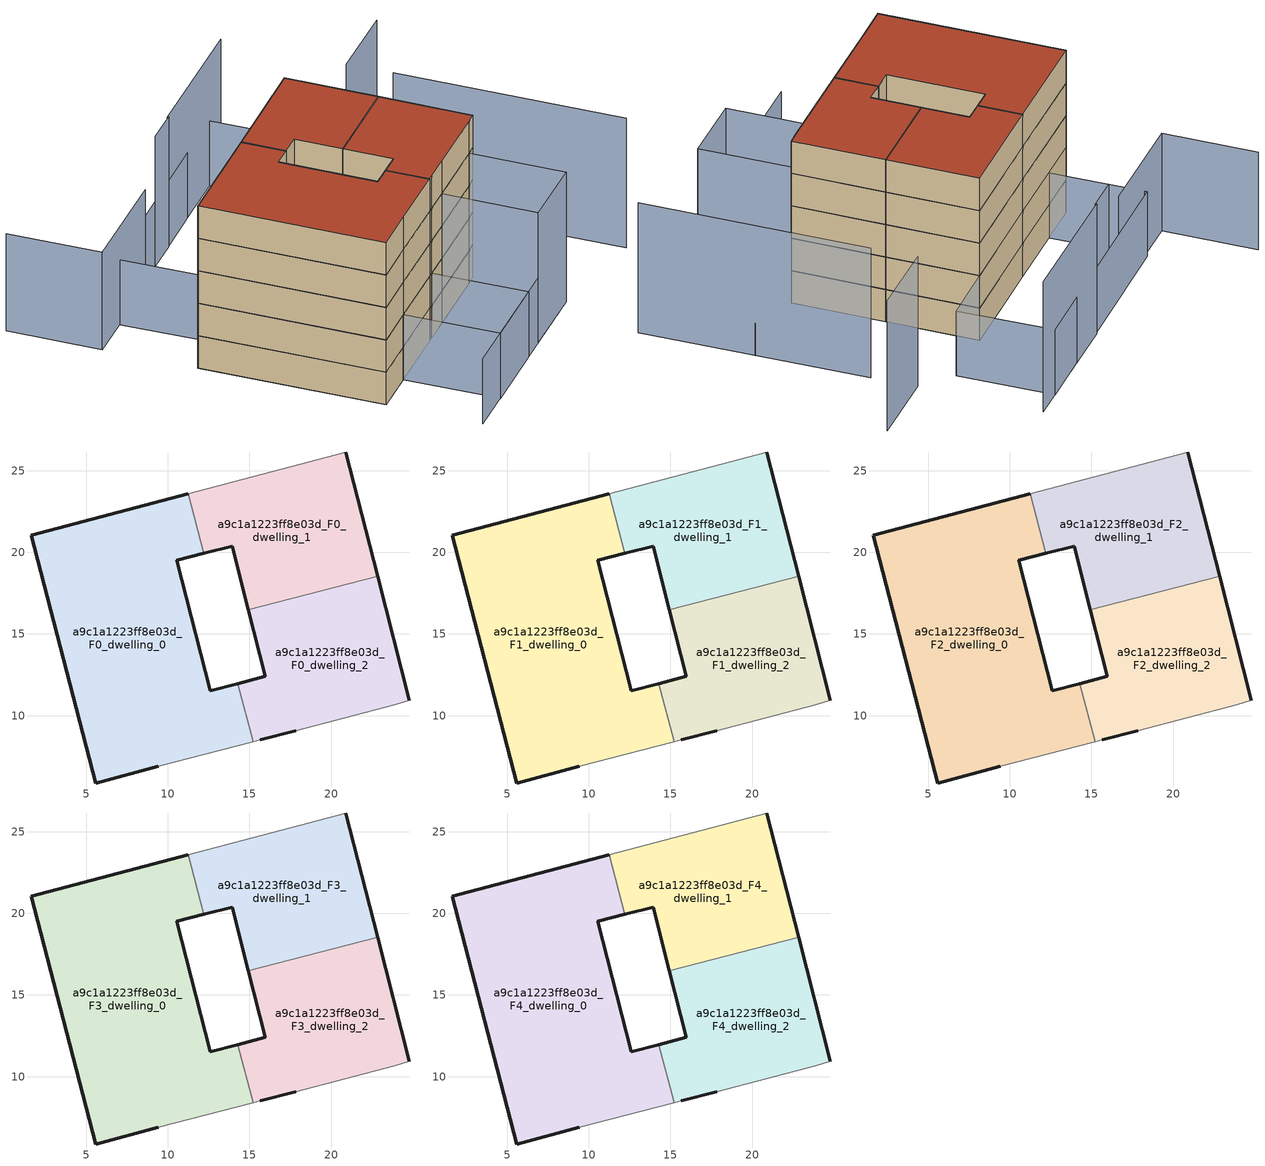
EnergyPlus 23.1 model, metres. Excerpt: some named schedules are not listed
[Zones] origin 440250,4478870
a9c1a1223ff8e03d_F0_dwelling_0
 floor ground (EU_floor_Construction): 15.22,8.4 14.29,11.96 12.59,11.52 10.54,19.51 12.21,19.93 11.25,23.58 1.63,21.04 5.6,5.87 9.41,6.89 z0
 wall outside (EU_wall_Construction): 12.21,19.93 10.54,19.51 12.59,11.52 14.29,11.96 / 9.41,6.89 5.6,5.87 1.63,21.04 11.25,23.58 z0:3
 wall adiabatic (EU_wall_Construction): 15.22,8.4 9.41,6.89 z0:3
 wall to a9c1a1223ff8e03d_F0_dwelling_1 (EU_wall_Construction): 11.25,23.58 12.21,19.93 z0:3
 wall to a9c1a1223ff8e03d_F0_dwelling_2 (EU_wall_Construction): 14.29,11.96 15.22,8.4 z0:3
a9c1a1223ff8e03d_F0_dwelling_1
 floor ground (EU_floor_Construction): 22.84,18.55 20.9,26.14 11.25,23.58 12.21,19.93 13.93,20.36 14.93,16.48 z0
 wall outside (EU_wall_Construction): 20.9,26.14 22.84,18.55 / 14.93,16.48 13.93,20.36 12.21,19.93 z0:3
 wall adiabatic (EU_wall_Construction): 11.25,23.58 20.9,26.14 z0:3
 wall to a9c1a1223ff8e03d_F0_dwelling_2 (EU_wall_Construction): 22.84,18.55 14.93,16.48 z0:3
a9c1a1223ff8e03d_F0_dwelling_2
 floor ground (EU_floor_Construction): 23.91,10.67 24.78,10.93 22.84,18.55 14.93,16.48 15.98,12.4 14.29,11.96 15.22,8.4 15.67,8.51 17.84,9.08 z0
 wall outside (EU_wall_Construction): 14.29,11.96 15.98,12.4 14.93,16.48 / 22.84,18.55 24.78,10.93 / 17.84,9.08 15.67,8.51 z0:3
 wall adiabatic (EU_wall_Construction): 15.67,8.51 15.22,8.4 / 24.78,10.93 23.91,10.67 17.84,9.08 z0:3
a9c1a1223ff8e03d_F1_dwelling_0
 floor to a9c1a1223ff8e03d_F0_dwelling_0 (EU_floor_Construction): 15.22,8.4 14.29,11.96 12.59,11.52 10.54,19.51 12.21,19.93 11.25,23.58 1.63,21.04 5.6,5.87 9.41,6.89 z3
 wall outside (EU_wall_Construction): 12.21,19.93 10.54,19.51 12.59,11.52 14.29,11.96 / 9.41,6.89 5.6,5.87 1.63,21.04 11.25,23.58 z3:6
 wall adiabatic (EU_wall_Construction): 15.22,8.4 9.41,6.89 z3:6
 wall to a9c1a1223ff8e03d_F1_dwelling_1 (EU_wall_Construction): 11.25,23.58 12.21,19.93 z3:6
 wall to a9c1a1223ff8e03d_F1_dwelling_2 (EU_wall_Construction): 14.29,11.96 15.22,8.4 z3:6
a9c1a1223ff8e03d_F1_dwelling_1
 floor to a9c1a1223ff8e03d_F0_dwelling_1 (EU_floor_Construction): 22.84,18.55 20.9,26.14 11.25,23.58 12.21,19.93 13.93,20.36 14.93,16.48 z3
 wall outside (EU_wall_Construction): 20.9,26.14 22.84,18.55 / 14.93,16.48 13.93,20.36 12.21,19.93 z3:6
 wall adiabatic (EU_wall_Construction): 11.25,23.58 20.9,26.14 z3:6
 wall to a9c1a1223ff8e03d_F1_dwelling_2 (EU_wall_Construction): 22.84,18.55 14.93,16.48 z3:6
a9c1a1223ff8e03d_F1_dwelling_2
 floor to a9c1a1223ff8e03d_F0_dwelling_2 (EU_floor_Construction): 23.91,10.67 24.78,10.93 22.84,18.55 14.93,16.48 15.98,12.4 14.29,11.96 15.22,8.4 15.67,8.51 17.83,9.08 z3
 wall outside (EU_wall_Construction): 14.29,11.96 15.98,12.4 14.93,16.48 / 22.84,18.55 24.78,10.93 / 17.84,9.08 15.67,8.51 z3:6
 wall adiabatic (EU_wall_Construction): 15.67,8.51 15.22,8.4 / 24.78,10.93 23.91,10.67 17.84,9.08 z3:6
a9c1a1223ff8e03d_F2_dwelling_0
 floor to a9c1a1223ff8e03d_F1_dwelling_0 (EU_floor_Construction): 15.22,8.4 14.29,11.96 12.59,11.52 10.54,19.51 12.21,19.93 11.25,23.58 1.63,21.04 5.6,5.87 9.41,6.89 z6
 wall outside (EU_wall_Construction): 12.21,19.93 10.54,19.51 12.59,11.52 14.29,11.96 / 9.41,6.89 5.6,5.87 1.63,21.04 11.25,23.58 z6:9
 wall adiabatic (EU_wall_Construction): 15.22,8.4 9.41,6.89 z6:9
 wall to a9c1a1223ff8e03d_F2_dwelling_1 (EU_wall_Construction): 11.25,23.58 12.21,19.93 z6:9
 wall to a9c1a1223ff8e03d_F2_dwelling_2 (EU_wall_Construction): 14.29,11.96 15.22,8.4 z6:9
a9c1a1223ff8e03d_F2_dwelling_1
 floor to a9c1a1223ff8e03d_F1_dwelling_1 (EU_floor_Construction): 22.84,18.55 20.9,26.14 11.25,23.58 12.21,19.93 13.93,20.36 14.93,16.48 z6
 wall outside (EU_wall_Construction): 20.9,26.14 22.84,18.55 / 14.93,16.48 13.93,20.36 12.21,19.93 z6:9
 wall adiabatic (EU_wall_Construction): 11.25,23.58 20.9,26.14 z6:9
 wall to a9c1a1223ff8e03d_F2_dwelling_2 (EU_wall_Construction): 22.84,18.55 14.93,16.48 z6:9
a9c1a1223ff8e03d_F2_dwelling_2
 floor to a9c1a1223ff8e03d_F1_dwelling_2 (EU_floor_Construction): 23.91,10.67 24.78,10.93 22.84,18.55 14.93,16.48 15.98,12.4 14.29,11.96 15.22,8.4 15.67,8.51 17.83,9.08 z6
 wall outside (EU_wall_Construction): 14.29,11.96 15.98,12.4 14.93,16.48 / 22.84,18.55 24.78,10.93 / 17.84,9.08 15.67,8.51 z6:9
 wall adiabatic (EU_wall_Construction): 15.67,8.51 15.22,8.4 / 24.78,10.93 23.91,10.67 17.84,9.08 z6:9
a9c1a1223ff8e03d_F3_dwelling_0
 floor to a9c1a1223ff8e03d_F2_dwelling_0 (EU_floor_Construction): 15.22,8.4 14.29,11.96 12.59,11.52 10.54,19.51 12.21,19.93 11.25,23.58 1.63,21.04 5.6,5.87 9.41,6.89 z9
 wall outside (EU_wall_Construction): 12.21,19.93 10.54,19.51 12.59,11.52 14.29,11.96 / 9.41,6.89 5.6,5.87 1.63,21.04 11.25,23.58 z9:12
 wall adiabatic (EU_wall_Construction): 15.22,8.4 9.41,6.89 z9:12
 wall to a9c1a1223ff8e03d_F3_dwelling_1 (EU_wall_Construction): 11.25,23.58 12.21,19.93 z9:12
 wall to a9c1a1223ff8e03d_F3_dwelling_2 (EU_wall_Construction): 14.29,11.96 15.22,8.4 z9:12
a9c1a1223ff8e03d_F3_dwelling_1
 floor to a9c1a1223ff8e03d_F2_dwelling_1 (EU_floor_Construction): 22.84,18.55 20.9,26.14 11.25,23.58 12.21,19.93 13.93,20.36 14.93,16.48 z9
 wall outside (EU_wall_Construction): 20.9,26.14 22.84,18.55 / 14.93,16.48 13.93,20.36 12.21,19.93 z9:12
 wall adiabatic (EU_wall_Construction): 11.25,23.58 20.9,26.14 z9:12
 wall to a9c1a1223ff8e03d_F3_dwelling_2 (EU_wall_Construction): 22.84,18.55 14.93,16.48 z9:12
a9c1a1223ff8e03d_F3_dwelling_2
 floor to a9c1a1223ff8e03d_F2_dwelling_2 (EU_floor_Construction): 23.91,10.67 24.78,10.93 22.84,18.55 14.93,16.48 15.98,12.4 14.29,11.96 15.22,8.4 15.67,8.51 17.83,9.08 z9
 wall outside (EU_wall_Construction): 14.29,11.96 15.98,12.4 14.93,16.48 / 22.84,18.55 24.78,10.93 / 17.84,9.08 15.67,8.51 z9:12
 wall adiabatic (EU_wall_Construction): 15.67,8.51 15.22,8.4 / 24.78,10.93 23.91,10.67 17.84,9.08 z9:12
a9c1a1223ff8e03d_F4_dwelling_0
 floor to a9c1a1223ff8e03d_F3_dwelling_0 (EU_floor_Construction): 15.22,8.4 14.29,11.96 12.59,11.52 10.54,19.51 12.21,19.93 11.25,23.58 1.63,21.04 5.6,5.87 9.41,6.89 z12
 wall outside (EU_wall_Construction): 12.21,19.93 10.54,19.51 12.59,11.52 14.29,11.96 / 9.41,6.89 5.6,5.87 1.63,21.04 11.25,23.58 z12:15
 wall adiabatic (EU_wall_Construction): 15.22,8.4 9.41,6.89 z12:15
 wall to a9c1a1223ff8e03d_F4_dwelling_1 (EU_wall_Construction): 11.25,23.58 12.21,19.93 z12:15
 wall to a9c1a1223ff8e03d_F4_dwelling_2 (EU_wall_Construction): 14.29,11.96 15.22,8.4 z12:15
 roof outside (EU_roof_Construction): 11.25,23.58 12.21,19.93 10.54,19.51 12.59,11.52 14.29,11.96 15.22,8.4 9.41,6.89 5.6,5.87 1.63,21.04 z15
a9c1a1223ff8e03d_F4_dwelling_1
 floor to a9c1a1223ff8e03d_F3_dwelling_1 (EU_floor_Construction): 22.84,18.55 20.9,26.14 11.25,23.58 12.21,19.93 13.93,20.36 14.93,16.48 z12
 wall outside (EU_wall_Construction): 20.9,26.14 22.84,18.55 / 14.93,16.48 13.93,20.36 12.21,19.93 z12:15
 wall adiabatic (EU_wall_Construction): 11.25,23.58 20.9,26.14 z12:15
 wall to a9c1a1223ff8e03d_F4_dwelling_2 (EU_wall_Construction): 22.84,18.55 14.93,16.48 z12:15
 roof outside (EU_roof_Construction): 20.9,26.14 22.84,18.55 14.93,16.48 13.93,20.36 12.21,19.93 11.25,23.58 z15
a9c1a1223ff8e03d_F4_dwelling_2
 floor to a9c1a1223ff8e03d_F3_dwelling_2 (EU_floor_Construction): 23.91,10.67 24.78,10.93 22.84,18.55 14.93,16.48 15.98,12.4 14.29,11.96 15.22,8.4 15.67,8.51 17.83,9.08 z12
 wall outside (EU_wall_Construction): 14.29,11.96 15.98,12.4 14.93,16.48 / 22.84,18.55 24.78,10.93 / 17.84,9.08 15.67,8.51 z12:15
 wall adiabatic (EU_wall_Construction): 15.67,8.51 15.22,8.4 / 24.78,10.93 23.91,10.67 17.84,9.08 z12:15
 roof outside (EU_roof_Construction): 22.84,18.55 24.78,10.93 23.91,10.67 17.84,9.08 15.67,8.51 15.22,8.4 14.29,11.96 15.98,12.4 14.93,16.48 z15
shading: 7.62,-1.91 26.02,2.92 / 15.66,8.55 17.74,0.74 / 17.74,0.74 11.5,-0.93 / 11.5,-0.93 9.41,6.89 / 9.41,6.89 15.66,8.55 / 26.19,27.57 5.48,21.96 / 5.48,21.96 3.33,29.91 / 3.33,29.91 24.03,35.52 / 24.03,35.52 26.19,27.57 z0:6; 23.9,10.7 32.66,12.98 z0:3; 35.12,3.53 30.23,22.25 / 14.93,33.03 11.99,32.24 / 35.82,27.7 29.14,25.99 / 26.59,36.12 14.86,33.09 / 19.88,1.29 17.83,9.09 / 17.83,9.09 23.94,10.69 / 23.94,10.69 25.99,2.89 / 25.99,2.89 19.88,1.29 z0:12; 9.04,31.17 -0.4,28.7 / -0.4,28.7 -2.42,36.45 z0:9
[Building]
EU S2 Campaign: North Axis=0; Terrain=City; Solar Distribution=FullExterior
[Site:Location]
Madrid: Latitude=40.5; Longitude=-3.5; Time Zone=1; Elevation=609
[SizingPeriod:WeatherFileDays]
AnnualSizingPeriod: Begin Month=1; Begin Day of Month=1; End Month=12; End Day of Month=31; Day of Week for Start Day=Monday; Use Weather File Daylight Saving Period=No; Use Weather File Rain and Snow Indicators=No
[MATERIAL]
EU_InternalMass_Material: Roughness=MediumRough; Thickness=0.1; Conductivity=1; Density=1800; Specific Heat=900; Thermal Absorptance=0.9; Solar Absorptance=0.7; Visible Absorptance=0.7
[MATERIAL:NOMASS] Roughness=MediumRough; Thermal Absorptance=0.9; Solar Absorptance=0.7; Visible Absorptance=0.7
Name | Thermal Resistance
EU_wall_NoMass | 0.459673
EU_roof_NoMass | 0.495815
EU_floor_NoMass | 0.788942
[CONSTRUCTION]
EU_wall_Construction: EU_wall_NoMass
EU_roof_Construction: EU_roof_NoMass
EU_floor_Construction: EU_floor_NoMass
EU_InternalMass_Construction: EU_InternalMass_Material
[ZONE] Type=1; Multiplier=1; Ceiling Height=autocalculate; Floor Area=autocalculate; Part of Total Floor Area=Yes
Name | Volume
a9c1a1223ff8e03d_F0_dwelling_0 | 425.031
a9c1a1223ff8e03d_F1_dwelling_0; a9c1a1223ff8e03d_F2_dwelling_0; a9c1a1223ff8e03d_F3_dwelling_0; a9c1a1223ff8e03d_F4_dwelling_0 | 425.032
a9c1a1223ff8e03d_F0_dwelling_1 | 212.511
a9c1a1223ff8e03d_F1_dwelling_1; a9c1a1223ff8e03d_F2_dwelling_1; a9c1a1223ff8e03d_F3_dwelling_1; a9c1a1223ff8e03d_F4_dwelling_1 | 212.513
a9c1a1223ff8e03d_F0_dwelling_2 | 212.502
a9c1a1223ff8e03d_F1_dwelling_2; a9c1a1223ff8e03d_F2_dwelling_2; a9c1a1223ff8e03d_F3_dwelling_2; a9c1a1223ff8e03d_F4_dwelling_2 | 212.501
[INTERNALMASS] Construction=EU_InternalMass_Construction
Name | Zone or ZoneList | Surface Area
a9c1a1223ff8e03d_F0_dwelling_0_EU_InternalMass | a9c1a1223ff8e03d_F0_dwelling_0 | 141.677
a9c1a1223ff8e03d_F0_dwelling_1_EU_InternalMass | a9c1a1223ff8e03d_F0_dwelling_1 | 70.8374
a9c1a1223ff8e03d_F0_dwelling_2_EU_InternalMass | a9c1a1223ff8e03d_F0_dwelling_2 | 70.8337
a9c1a1223ff8e03d_F1_dwelling_0_EU_InternalMass | a9c1a1223ff8e03d_F1_dwelling_0 | 141.677
a9c1a1223ff8e03d_F1_dwelling_1_EU_InternalMass | a9c1a1223ff8e03d_F1_dwelling_1 | 70.8374
a9c1a1223ff8e03d_F1_dwelling_2_EU_InternalMass | a9c1a1223ff8e03d_F1_dwelling_2 | 70.8337
a9c1a1223ff8e03d_F2_dwelling_0_EU_InternalMass | a9c1a1223ff8e03d_F2_dwelling_0 | 141.677
a9c1a1223ff8e03d_F2_dwelling_1_EU_InternalMass | a9c1a1223ff8e03d_F2_dwelling_1 | 70.8374
a9c1a1223ff8e03d_F2_dwelling_2_EU_InternalMass | a9c1a1223ff8e03d_F2_dwelling_2 | 70.8337
a9c1a1223ff8e03d_F3_dwelling_0_EU_InternalMass | a9c1a1223ff8e03d_F3_dwelling_0 | 141.677
a9c1a1223ff8e03d_F3_dwelling_1_EU_InternalMass | a9c1a1223ff8e03d_F3_dwelling_1 | 70.8374
a9c1a1223ff8e03d_F3_dwelling_2_EU_InternalMass | a9c1a1223ff8e03d_F3_dwelling_2 | 70.8337
a9c1a1223ff8e03d_F4_dwelling_0_EU_InternalMass | a9c1a1223ff8e03d_F4_dwelling_0 | 141.677
a9c1a1223ff8e03d_F4_dwelling_1_EU_InternalMass | a9c1a1223ff8e03d_F4_dwelling_1 | 70.8374
a9c1a1223ff8e03d_F4_dwelling_2_EU_InternalMass | a9c1a1223ff8e03d_F4_dwelling_2 | 70.8337
[OTHEREQUIPMENT] Fuel Type=Electricity; Design Level Calculation Method=Watts/Area; Power per Zone Floor Area=1; Fraction Latent=0; Fraction Radiant=0; Fraction Lost=0; Carbon Dioxide Generation Rate=0; EndUse Subcategory=EU_Step8_InternalGains
Name | Zone or ZoneList or Space or SpaceList | Schedule
EU_Step8_InternalGain_a9c1a1223ff8e03d_F0_dwelling_0_f000 | a9c1a1223ff8e03d_F0_dwelling_0 | EU_Step8_GainSchedule_a9c1a1223ff8e03d_F0_dwelling_0_f000
EU_Step8_InternalGain_a9c1a1223ff8e03d_F0_dwelling_1_f000 | a9c1a1223ff8e03d_F0_dwelling_1 | EU_Step8_GainSchedule_a9c1a1223ff8e03d_F0_dwelling_1_f000
EU_Step8_InternalGain_a9c1a1223ff8e03d_F0_dwelling_2_f000 | a9c1a1223ff8e03d_F0_dwelling_2 | EU_Step8_GainSchedule_a9c1a1223ff8e03d_F0_dwelling_2_f000
EU_Step8_InternalGain_a9c1a1223ff8e03d_F1_dwelling_0_f000 | a9c1a1223ff8e03d_F1_dwelling_0 | EU_Step8_GainSchedule_a9c1a1223ff8e03d_F1_dwelling_0_f000
EU_Step8_InternalGain_a9c1a1223ff8e03d_F1_dwelling_1_f000 | a9c1a1223ff8e03d_F1_dwelling_1 | EU_Step8_GainSchedule_a9c1a1223ff8e03d_F1_dwelling_1_f000
EU_Step8_InternalGain_a9c1a1223ff8e03d_F1_dwelling_2_f000 | a9c1a1223ff8e03d_F1_dwelling_2 | EU_Step8_GainSchedule_a9c1a1223ff8e03d_F1_dwelling_2_f000
EU_Step8_InternalGain_a9c1a1223ff8e03d_F2_dwelling_0_f000 | a9c1a1223ff8e03d_F2_dwelling_0 | EU_Step8_GainSchedule_a9c1a1223ff8e03d_F2_dwelling_0_f000
EU_Step8_InternalGain_a9c1a1223ff8e03d_F2_dwelling_1_f000 | a9c1a1223ff8e03d_F2_dwelling_1 | EU_Step8_GainSchedule_a9c1a1223ff8e03d_F2_dwelling_1_f000
EU_Step8_InternalGain_a9c1a1223ff8e03d_F2_dwelling_2_f000 | a9c1a1223ff8e03d_F2_dwelling_2 | EU_Step8_GainSchedule_a9c1a1223ff8e03d_F2_dwelling_2_f000
EU_Step8_InternalGain_a9c1a1223ff8e03d_F3_dwelling_0_f000 | a9c1a1223ff8e03d_F3_dwelling_0 | EU_Step8_GainSchedule_a9c1a1223ff8e03d_F3_dwelling_0_f000
EU_Step8_InternalGain_a9c1a1223ff8e03d_F3_dwelling_1_f000 | a9c1a1223ff8e03d_F3_dwelling_1 | EU_Step8_GainSchedule_a9c1a1223ff8e03d_F3_dwelling_1_f000
EU_Step8_InternalGain_a9c1a1223ff8e03d_F3_dwelling_2_f000 | a9c1a1223ff8e03d_F3_dwelling_2 | EU_Step8_GainSchedule_a9c1a1223ff8e03d_F3_dwelling_2_f000
EU_Step8_InternalGain_a9c1a1223ff8e03d_F4_dwelling_0_f000 | a9c1a1223ff8e03d_F4_dwelling_0 | EU_Step8_GainSchedule_a9c1a1223ff8e03d_F4_dwelling_0_f000
EU_Step8_InternalGain_a9c1a1223ff8e03d_F4_dwelling_1_f000 | a9c1a1223ff8e03d_F4_dwelling_1 | EU_Step8_GainSchedule_a9c1a1223ff8e03d_F4_dwelling_1_f000
EU_Step8_InternalGain_a9c1a1223ff8e03d_F4_dwelling_2_f000 | a9c1a1223ff8e03d_F4_dwelling_2 | EU_Step8_GainSchedule_a9c1a1223ff8e03d_F4_dwelling_2_f000
[ZONEVENTILATION:DESIGNFLOWRATE] Schedule=EU_AlwaysOn; Design Flow Rate Calculation Method=AirChanges/Hour; Air Changes per Hour=0.719161; Ventilation Type=Natural; Fan Pressure Rise=0; Fan Total Efficiency=1; Constant Term Coefficient=1; Temperature Term Coefficient=0; Velocity Term Coefficient=0; Velocity Squared Term Coefficient=0; Minimum Indoor Temperature=-100; Maximum Indoor Temperature=100; Delta Temperature=-100; Minimum Outdoor Temperature=-100; Maximum Outdoor Temperature=100; Maximum Wind Speed=40
Name | Zone or ZoneList or Space or SpaceList
EU_ConstantAir_a9c1a1223ff8e03d_F0_dwelling_0 | a9c1a1223ff8e03d_F0_dwelling_0
EU_ConstantAir_a9c1a1223ff8e03d_F0_dwelling_1 | a9c1a1223ff8e03d_F0_dwelling_1
EU_ConstantAir_a9c1a1223ff8e03d_F0_dwelling_2 | a9c1a1223ff8e03d_F0_dwelling_2
EU_ConstantAir_a9c1a1223ff8e03d_F1_dwelling_0 | a9c1a1223ff8e03d_F1_dwelling_0
EU_ConstantAir_a9c1a1223ff8e03d_F1_dwelling_1 | a9c1a1223ff8e03d_F1_dwelling_1
EU_ConstantAir_a9c1a1223ff8e03d_F1_dwelling_2 | a9c1a1223ff8e03d_F1_dwelling_2
EU_ConstantAir_a9c1a1223ff8e03d_F2_dwelling_0 | a9c1a1223ff8e03d_F2_dwelling_0
EU_ConstantAir_a9c1a1223ff8e03d_F2_dwelling_1 | a9c1a1223ff8e03d_F2_dwelling_1
EU_ConstantAir_a9c1a1223ff8e03d_F2_dwelling_2 | a9c1a1223ff8e03d_F2_dwelling_2
EU_ConstantAir_a9c1a1223ff8e03d_F3_dwelling_0 | a9c1a1223ff8e03d_F3_dwelling_0
EU_ConstantAir_a9c1a1223ff8e03d_F3_dwelling_1 | a9c1a1223ff8e03d_F3_dwelling_1
EU_ConstantAir_a9c1a1223ff8e03d_F3_dwelling_2 | a9c1a1223ff8e03d_F3_dwelling_2
EU_ConstantAir_a9c1a1223ff8e03d_F4_dwelling_0 | a9c1a1223ff8e03d_F4_dwelling_0
EU_ConstantAir_a9c1a1223ff8e03d_F4_dwelling_1 | a9c1a1223ff8e03d_F4_dwelling_1
EU_ConstantAir_a9c1a1223ff8e03d_F4_dwelling_2 | a9c1a1223ff8e03d_F4_dwelling_2
[HVACTEMPLATE:THERMOSTAT] Constant Heating Setpoint=20; Constant Cooling Setpoint=50
EU_HeatOnly_a9c1a1223ff8e03d_F0_dwelling_0; EU_HeatOnly_a9c1a1223ff8e03d_F0_dwelling_1; EU_HeatOnly_a9c1a1223ff8e03d_F0_dwelling_2; EU_HeatOnly_a9c1a1223ff8e03d_F1_dwelling_0; EU_HeatOnly_a9c1a1223ff8e03d_F1_dwelling_1; EU_HeatOnly_a9c1a1223ff8e03d_F1_dwelling_2; EU_HeatOnly_a9c1a1223ff8e03d_F2_dwelling_0; EU_HeatOnly_a9c1a1223ff8e03d_F2_dwelling_1; EU_HeatOnly_a9c1a1223ff8e03d_F2_dwelling_2; EU_HeatOnly_a9c1a1223ff8e03d_F3_dwelling_0; EU_HeatOnly_a9c1a1223ff8e03d_F3_dwelling_1; EU_HeatOnly_a9c1a1223ff8e03d_F3_dwelling_2; EU_HeatOnly_a9c1a1223ff8e03d_F4_dwelling_0; EU_HeatOnly_a9c1a1223ff8e03d_F4_dwelling_1; EU_HeatOnly_a9c1a1223ff8e03d_F4_dwelling_2
